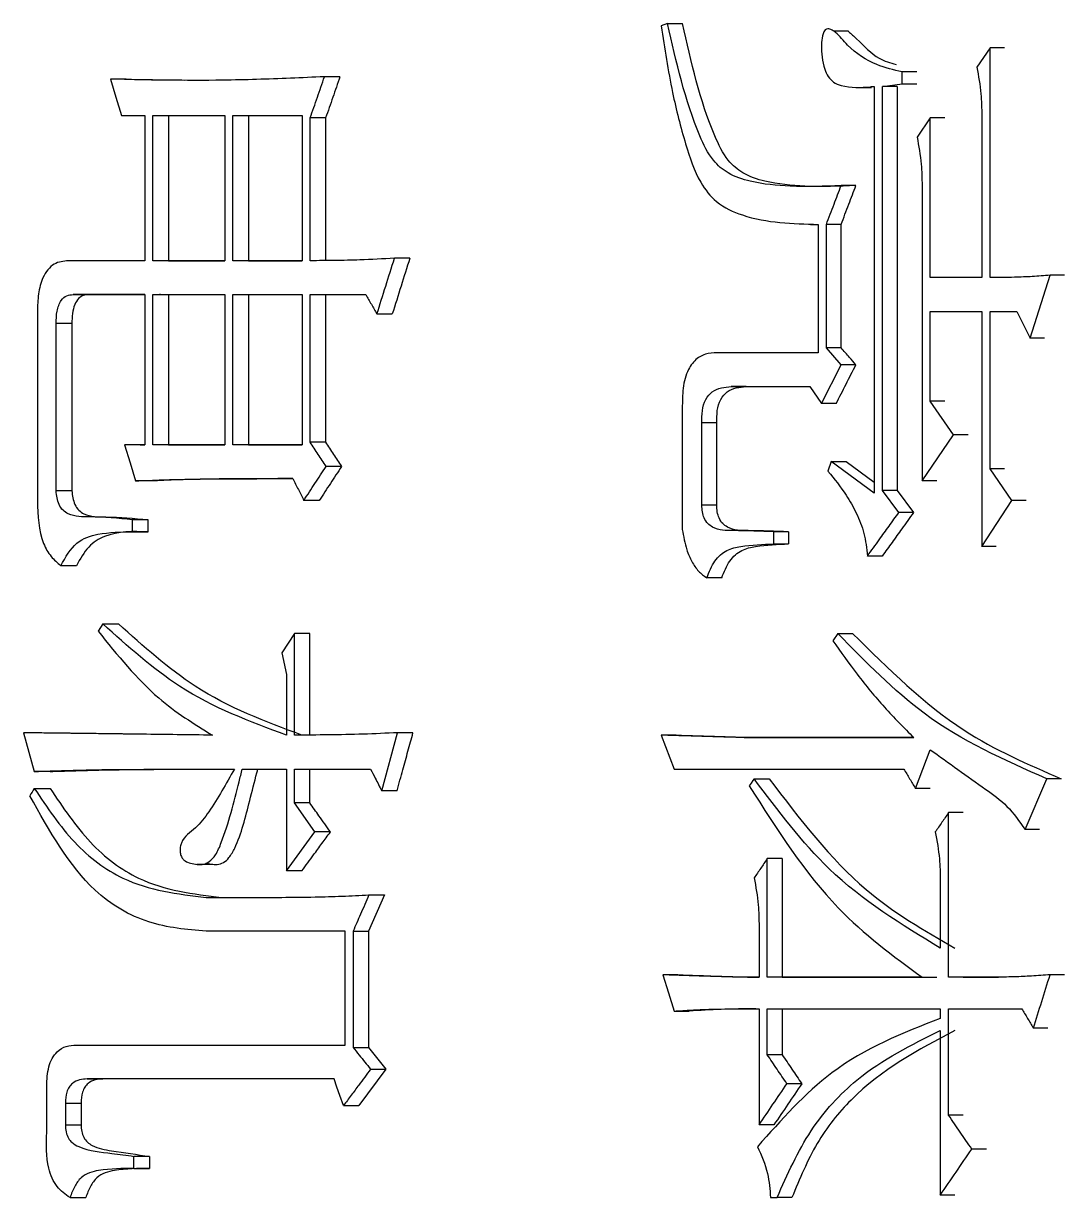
# Model space of a CAD drawing. Header units: millimetres. Extents: x 2063 to 4500, y 825 to 2548.
# Drawn here: x 3160.39 to 3165.04, y 1521.49 to 1526.73 of the extents above; entities that cross this region are included whole.
import ezdxf

# ---------------------------------------------------------------- set-up
doc = ezdxf.new("R2010")
doc.units = ezdxf.units.MM

msp = doc.modelspace()

# ---------------------------------------------------------------- linework, layer by layer
at = {"color": 7, "linetype": 'Continuous', "lineweight": 25}
for p, q in [((3163.2709, 1526.7345), (3163.2419, 1526.7237)), ((3164.0796, 1526.7), (3164.0132, 1526.7)), ((3164.7121, 1526.6263), (3164.6527, 1526.5398)), ((3164.7121, 1525.5987), (3164.7121, 1526.6263)), ((3164.3849, 1526.5182), (3164.3193, 1526.5182)), ((3164.3193, 1526.4641), (3164.3193, 1526.5182)), ((3160.8507, 1526.4857), (3160.7805, 1526.4857)), ((3161.8058, 1526.4965), (3161.7369, 1526.4965)), ((3164.1158, 1526.4487), (3164.1821, 1526.4487)), ((3164.1938, 1526.4533), (3164.1938, 1524.636)), ((3164.2307, 1526.4533), (3164.3193, 1526.4641)), ((3164.2307, 1524.6468), (3164.2307, 1526.4533)), ((3164.2964, 1526.4533), (3164.2307, 1526.4533)), ((3164.2964, 1526.4533), (3164.2964, 1524.6468)), ((3164.3193, 1526.4641), (3164.3849, 1526.4641)), ((3160.8293, 1526.3234), (3160.9341, 1526.3234)), ((3160.9341, 1526.3234), (3160.9341, 1525.6744)), ((3160.9691, 1526.3234), (3161.2919, 1526.3234)), ((3160.9691, 1525.6744), (3160.9691, 1526.3234)), ((3161.039, 1526.3234), (3161.039, 1525.6744)), ((3161.2919, 1526.3234), (3161.2919, 1525.6744)), ((3161.327, 1526.3234), (3161.6377, 1526.3234)), ((3161.327, 1525.6744), (3161.327, 1526.3234)), ((3161.3965, 1526.3234), (3161.3965, 1525.6744)), ((3161.6377, 1526.3234), (3161.6377, 1525.6744)), ((3161.6731, 1525.6744), (3161.6731, 1526.3126)), ((3161.7421, 1526.3126), (3161.6731, 1526.3126)), ((3161.7421, 1526.3126), (3161.7421, 1525.6744)), ((3164.445, 1526.3126), (3164.3858, 1526.2261)), ((3164.445, 1525.5987), (3164.445, 1526.3126)), ((3164.675, 1526.3235), (3164.675, 1525.5987)), ((3164.1124, 1526.0098), (3164.0464, 1526.0098)), ((3164.408, 1526.0098), (3164.408, 1524.69)), ((3163.9092, 1525.8361), (3163.9435, 1525.8361)), ((3163.9435, 1525.8367), (3163.9435, 1525.2634)), ((3163.9802, 1525.285), (3163.9802, 1525.8367)), ((3164.0463, 1525.8367), (3163.9802, 1525.8367)), ((3164.0463, 1525.285), (3164.0463, 1525.8367)), ((3160.9341, 1525.6744), (3160.5925, 1525.6744)), ((3161.2919, 1525.6744), (3160.9691, 1525.6744)), ((3161.039, 1525.6744), (3160.9691, 1525.6744)), ((3161.039, 1525.6744), (3161.2919, 1525.6744)), ((3161.6377, 1525.6744), (3161.327, 1525.6744)), ((3161.3965, 1525.6744), (3161.327, 1525.6744)), ((3161.3965, 1525.6744), (3161.6377, 1525.6744)), ((3162.1183, 1525.6852), (3162.0497, 1525.6852)), ((3164.8908, 1525.3283), (3164.9802, 1525.6095)), ((3165.0449, 1525.6095), (3164.9802, 1525.6095)), ((3164.675, 1525.5987), (3164.445, 1525.5987)), ((3164.5104, 1525.5987), (3164.445, 1525.5987)), ((3160.6134, 1525.5229), (3160.9341, 1525.5229)), ((3160.6838, 1525.5229), (3160.6134, 1525.5229)), ((3160.9341, 1525.5229), (3160.6838, 1525.5229)), ((3160.9341, 1525.5229), (3160.9341, 1524.8523)), ((3160.9691, 1525.5229), (3161.2919, 1525.5229)), ((3160.9691, 1524.8523), (3160.9691, 1525.5229)), ((3161.0041, 1525.5229), (3160.9989, 1525.5229)), ((3161.039, 1525.5229), (3161.039, 1524.8523)), ((3161.2919, 1525.5229), (3161.2919, 1524.8523)), ((3161.327, 1525.5229), (3161.6377, 1525.523)), ((3161.327, 1524.8523), (3161.327, 1525.5229)), ((3161.3965, 1525.5229), (3161.3965, 1524.8523)), ((3161.6377, 1525.523), (3161.6377, 1524.8523)), ((3161.6731, 1524.8631), (3161.6731, 1525.523)), ((3161.6731, 1525.523), (3161.9215, 1525.523)), ((3161.7421, 1525.523), (3161.7421, 1524.8631)), ((3160.4537, 1525.4472), (3160.4537, 1524.6035)), ((3161.9714, 1525.4364), (3162.04, 1525.4364)), ((3164.445, 1525.4473), (3164.675, 1525.4473)), ((3164.445, 1525.047), (3164.445, 1525.4473)), ((3164.675, 1525.4473), (3164.675, 1524.398)), ((3164.7121, 1525.4473), (3164.8312, 1525.4473)), ((3164.7121, 1524.7441), (3164.7121, 1525.4473)), ((3164.8312, 1525.4473), (3164.8908, 1525.3283)), ((3160.537, 1524.6465), (3160.537, 1525.3931)), ((3160.6075, 1525.3931), (3160.537, 1525.3931)), ((3160.6075, 1525.3931), (3160.6075, 1524.6465)), ((3164.9555, 1525.3283), (3164.8908, 1525.3283)), ((3163.9435, 1525.2634), (3163.5041, 1525.2634)), ((3163.5707, 1525.2634), (3163.5041, 1525.2634)), ((3163.9435, 1525.2634), (3163.5707, 1525.2634)), ((3164.0464, 1525.2093), (3163.9802, 1525.285)), ((3164.0463, 1525.285), (3163.9802, 1525.285)), ((3163.9582, 1525.0362), (3164.0464, 1525.2093)), ((3164.1124, 1525.2093), (3164.0464, 1525.2093)), ((3163.5552, 1525.1119), (3163.9067, 1525.1119)), ((3163.6218, 1525.1119), (3163.5552, 1525.1119)), ((3163.9067, 1525.1119), (3163.9582, 1525.0362)), ((3164.0242, 1525.0362), (3163.9582, 1525.0362)), ((3164.5488, 1524.8956), (3164.445, 1525.047)), ((3164.5104, 1525.047), (3164.445, 1525.047)), ((3163.3364, 1525.0146), (3163.3364, 1524.4737)), ((3163.4238, 1524.5819), (3163.4238, 1524.9496)), ((3163.4906, 1524.9496), (3163.4238, 1524.9496)), ((3163.4906, 1524.5819), (3163.4906, 1524.9496)), ((3164.408, 1524.69), (3164.5488, 1524.8956)), ((3164.614, 1524.8956), (3164.5488, 1524.8956)), ((3160.9341, 1524.8523), (3160.8433, 1524.8523)), ((3160.9134, 1524.8523), (3160.8433, 1524.8523)), ((3160.9134, 1524.8523), (3160.9341, 1524.8523)), ((3161.2919, 1524.8523), (3160.9691, 1524.8523)), ((3161.039, 1524.8523), (3160.9691, 1524.8523)), ((3161.039, 1524.8523), (3161.2919, 1524.8523)), ((3161.6377, 1524.8523), (3161.327, 1524.8523)), ((3161.3965, 1524.8523), (3161.327, 1524.8523)), ((3161.3965, 1524.8523), (3161.6377, 1524.8523)), ((3161.7421, 1524.8631), (3161.6731, 1524.8631)), ((3164.0023, 1524.7766), (3163.9876, 1524.7333)), ((3164.1938, 1524.636), (3164.0023, 1524.7766)), ((3164.0023, 1524.7766), (3164.0683, 1524.7766)), ((3164.0683, 1524.7766), (3164.1938, 1524.6843)), ((3161.8129, 1524.7549), (3161.744, 1524.7549)), ((3164.8088, 1524.6035), (3164.7121, 1524.7441)), ((3164.7771, 1524.7441), (3164.7121, 1524.7441)), ((3160.9622, 1524.69), (3160.8922, 1524.69)), ((3164.4735, 1524.69), (3164.408, 1524.69)), ((3160.6075, 1524.6465), (3160.537, 1524.6465)), ((3164.3045, 1524.5494), (3164.2307, 1524.6468)), ((3164.2964, 1524.6468), (3164.2307, 1524.6468)), ((3164.2964, 1524.6468), (3164.3701, 1524.5494)), ((3161.7138, 1524.6035), (3161.6448, 1524.6035)), ((3163.4906, 1524.5819), (3163.4238, 1524.5819)), ((3164.675, 1524.398), (3164.8088, 1524.6035)), ((3164.8737, 1524.6035), (3164.8088, 1524.6035)), ((3160.8782, 1524.4628), (3160.8782, 1524.5169)), ((3160.9483, 1524.5169), (3160.8782, 1524.5169)), ((3160.9483, 1524.4628), (3160.9483, 1524.5169)), ((3164.3701, 1524.5494), (3164.3045, 1524.5494)), ((3160.8782, 1524.4628), (3160.9483, 1524.4628)), ((3163.7454, 1524.4088), (3163.7454, 1524.4629)), ((3163.8117, 1524.4629), (3163.7454, 1524.4629)), ((3163.8117, 1524.4629), (3163.8117, 1524.4088)), ((3163.7454, 1524.4088), (3163.8117, 1524.4088)), ((3164.2301, 1524.3547), (3164.1643, 1524.3547)), ((3164.74, 1524.398), (3164.675, 1524.398)), ((3160.6283, 1524.3114), (3160.5578, 1524.3114)), ((3163.5124, 1524.2573), (3163.4457, 1524.2573)), ((3160.7456, 1524.0518), (3160.7247, 1524.0194)), ((3160.7456, 1524.0518), (3160.8159, 1524.0518)), ((3161.6023, 1524.0085), (3161.5457, 1523.922)), ((3161.6023, 1523.5542), (3161.6023, 1524.0085)), ((3161.6714, 1524.0085), (3161.6023, 1524.0085)), ((3161.6714, 1523.5542), (3161.6714, 1524.0085)), ((3164.0317, 1524.0086), (3164.0096, 1523.9761)), ((3164.0317, 1524.0086), (3164.0977, 1524.0086)), ((3161.5457, 1523.922), (3161.5669, 1523.8246)), ((3161.5669, 1523.8246), (3161.5669, 1523.5542)), ((3160.3914, 1523.565), (3160.4398, 1523.3919)), ((3160.4621, 1523.565), (3160.3914, 1523.565)), ((3161.9927, 1523.3054), (3162.064, 1523.565)), ((3162.1325, 1523.565), (3162.064, 1523.565)), ((3163.2418, 1523.5542), (3163.3, 1523.4028)), ((3163.3088, 1523.5542), (3163.2418, 1523.5542)), ((3164.371, 1523.5434), (3163.6136, 1523.5434)), ((3163.6136, 1523.5434), (3163.6801, 1523.5434)), ((3163.6801, 1523.5434), (3164.371, 1523.5434)), ((3164.3784, 1523.3162), (3164.445, 1523.4893)), ((3160.5105, 1523.3919), (3160.4398, 1523.3919)), ((3161.3693, 1523.4028), (3161.5669, 1523.4028)), ((3161.5669, 1523.4028), (3161.5669, 1522.9484)), ((3161.6023, 1523.4028), (3161.9429, 1523.4028)), ((3161.6023, 1523.2513), (3161.6023, 1523.4028)), ((3161.6714, 1523.2513), (3161.6714, 1523.4028)), ((3163.3, 1523.4028), (3164.3267, 1523.4028)), ((3163.6576, 1523.3596), (3163.724, 1523.3596)), ((3164.8684, 1523.1324), (3164.9653, 1523.3595)), ((3165.03, 1523.3595), (3164.9653, 1523.3595)), ((3162.0613, 1523.3054), (3161.9927, 1523.3054)), ((3164.4439, 1523.3162), (3164.3784, 1523.3162)), ((3161.6944, 1523.1215), (3161.6023, 1523.2513)), ((3161.6714, 1523.2513), (3161.6023, 1523.2513)), ((3164.5265, 1522.4725), (3164.5265, 1523.2081)), ((3161.5669, 1522.9484), (3161.6944, 1523.1215)), ((3161.7634, 1523.1215), (3161.6944, 1523.1215)), ((3164.9332, 1523.1324), (3164.8684, 1523.1324)), ((3163.7161, 1522.4725), (3163.7161, 1523.0025)), ((3163.7824, 1523.0025), (3163.7161, 1523.0025)), ((3163.7824, 1523.0025), (3163.7824, 1522.4725)), ((3161.1668, 1522.9777), (3161.2373, 1522.9777)), ((3161.6361, 1522.9484), (3161.5669, 1522.9484)), ((3164.4895, 1522.9052), (3164.4895, 1522.6024)), ((3161.2075, 1522.8294), (3161.5457, 1522.8294)), ((3161.2075, 1522.8294), (3161.2771, 1522.8294)), ((3161.2771, 1522.8294), (3161.5457, 1522.8294)), ((3162.0045, 1522.8403), (3161.9335, 1522.678)), ((3161.9358, 1522.8403), (3162.0045, 1522.8403)), ((3161.8291, 1522.678), (3161.2075, 1522.678)), ((3161.8291, 1522.1696), (3161.8291, 1522.678)), ((3161.8647, 1522.678), (3161.8647, 1522.1588)), ((3161.8647, 1522.678), (3161.9335, 1522.678)), ((3161.9335, 1522.678), (3161.9335, 1522.1588)), ((3163.6795, 1522.6997), (3163.6795, 1522.4725)), ((3163.3161, 1522.4833), (3163.2491, 1522.4833)), ((3163.6795, 1522.4725), (3163.5771, 1522.4725)), ((3163.6436, 1522.4725), (3163.5771, 1522.4725)), ((3163.6436, 1522.4725), (3163.6795, 1522.4725)), ((3164.408, 1522.4725), (3163.7161, 1522.4725)), ((3163.7824, 1522.4725), (3163.7161, 1522.4725)), ((3163.7824, 1522.4725), (3164.4735, 1522.4725)), ((3164.7493, 1522.4725), (3164.5265, 1522.4725)), ((3164.5918, 1522.4725), (3164.5265, 1522.4725)), ((3164.5919, 1522.4725), (3164.7493, 1522.4725)), ((3165.0449, 1522.4833), (3164.9802, 1522.4833)), ((3163.3, 1522.321), (3163.3669, 1522.321)), ((3163.599, 1522.3319), (3163.6795, 1522.3319)), ((3163.6655, 1522.3319), (3163.599, 1522.3319)), ((3163.6795, 1522.3319), (3163.6795, 1521.8126)), ((3163.7161, 1522.3319), (3164.4895, 1522.3319)), ((3163.7161, 1522.1263), (3163.7161, 1522.3319)), ((3163.7824, 1522.3319), (3163.7824, 1522.1263)), ((3164.4895, 1522.3319), (3164.4895, 1522.2886)), ((3164.5265, 1522.3319), (3164.8535, 1522.3319)), ((3164.5265, 1521.8559), (3164.5265, 1522.3319)), ((3164.4895, 1522.2345), (3164.4895, 1521.4989)), ((3164.9704, 1522.2453), (3164.9057, 1522.2453)), ((3160.6273, 1522.1696), (3161.8291, 1522.1696)), ((3161.8647, 1522.1588), (3161.9335, 1522.1588)), ((3161.9335, 1522.1588), (3162.0116, 1522.0614)), ((3163.7824, 1522.1263), (3163.7161, 1522.1263)), ((3162.0116, 1522.0614), (3161.8909, 1521.8992)), ((3161.9429, 1522.0614), (3162.0116, 1522.0614)), ((3161.7795, 1522.0181), (3160.676, 1522.0181)), ((3160.676, 1522.0181), (3160.7463, 1522.0181)), ((3161.7795, 1522.0181), (3160.7463, 1522.0181)), ((3163.8703, 1521.9965), (3163.804, 1521.9965)), ((3160.4953, 1521.7802), (3160.4953, 1521.9857)), ((3160.5786, 1521.91), (3160.5786, 1521.8126)), ((3160.5786, 1521.91), (3160.6491, 1521.91)), ((3160.6491, 1521.91), (3160.6491, 1521.8126)), ((3161.822, 1521.8992), (3161.8909, 1521.8992)), ((3164.5918, 1521.8559), (3164.5265, 1521.8559)), ((3160.5786, 1521.8126), (3160.6491, 1521.8126)), ((3163.7459, 1521.8126), (3163.6795, 1521.8126)), ((3164.6955, 1521.7045), (3164.6304, 1521.7045)), ((3160.8852, 1521.6179), (3160.8852, 1521.672)), ((3160.9552, 1521.672), (3160.8852, 1521.672)), ((3160.9552, 1521.672), (3160.9552, 1521.6179)), ((3160.8852, 1521.6179), (3160.9552, 1521.6179)), ((3160.5995, 1521.4881), (3160.6699, 1521.4881)), ((3163.7307, 1521.4881), (3163.76, 1521.4881)), ((3163.8263, 1521.4881), (3163.76, 1521.4881)), ((3164.5548, 1521.4989), (3164.4895, 1521.4989))]:
    msp.add_line(p, q, dxfattribs=at)
at = {"color": 7, "linetype": 'Continuous', "lineweight": 25, "flags": 128}
for points in [[(3163.2709, 1526.7345), (3163.2985, 1526.7345), (3163.3182, 1526.7345), (3163.3379, 1526.7345)], [(3164.7771, 1526.6263), (3164.7609, 1526.6263), (3164.7447, 1526.6263), (3164.7121, 1526.6263)], [(3160.7805, 1526.4857), (3160.8049, 1526.4046), (3160.8293, 1526.3234)], [(3164.5104, 1526.3126), (3164.4941, 1526.3126), (3164.4778, 1526.3126), (3164.445, 1526.3126)], [(3160.8433, 1524.8523), (3160.8677, 1524.7711), (3160.8922, 1524.69)], [(3163.6576, 1523.3596), (3163.652, 1523.3514), (3163.6438, 1523.3392), (3163.6356, 1523.3271)], [(3160.4398, 1523.3162), (3160.4346, 1523.3081), (3160.4295, 1523.3), (3160.4243, 1523.2919), (3160.4191, 1523.2838)], [(3160.4398, 1523.3162), (3160.4708, 1523.3162), (3160.4906, 1523.3162), (3160.5105, 1523.3162)], [(3164.5918, 1523.2081), (3164.5755, 1523.2081), (3164.5592, 1523.2081), (3164.5265, 1523.2081)], [(3163.2491, 1522.4833), (3163.2746, 1522.4022), (3163.3, 1522.321)], [(3161.822, 1521.8992), (3161.806, 1521.944), (3161.7927, 1521.9811), (3161.7795, 1522.0181)]]:
    msp.add_lwpolyline(points, dxfattribs=at)
at = {"color": 7, "linetype": 'Continuous', "lineweight": 25}
for points, knots in [([(3163.2419, 1526.7237), (3163.2571, 1526.6237), (3163.2846, 1526.4444), (3163.3444, 1526.211), (3163.4017, 1526.0362), (3163.4934, 1525.9234), (3163.6736, 1525.8434), (3163.8294, 1525.8395), (3163.9435, 1525.8367)], [0, 0, 0, 0, 0.205, 0.367779, 0.497733, 0.583522, 0.695132, 1, 1, 1, 1]), ([(3164.0464, 1526.0098), (3163.9703, 1526.0071), (3163.8344, 1526.0024), (3163.6646, 1526.0192), (3163.5468, 1526.0561), (3163.4648, 1526.1244), (3163.3575, 1526.3461), (3163.3094, 1526.5621), (3163.2709, 1526.7345)], [0, 0, 0, 0, 0.208188, 0.372019, 0.466812, 0.538301, 0.631663, 1, 1, 1, 1]), ([(3164.1124, 1526.0098), (3164.0363, 1526.0071), (3163.9, 1526.0025), (3163.7303, 1526.0192), (3163.6128, 1526.0565), (3163.5313, 1526.1247), (3163.4244, 1526.3464), (3163.3763, 1526.5623), (3163.3379, 1526.7345)], [0, 0, 0, 0, 0.208347, 0.373093, 0.466942, 0.53827, 0.631812, 1, 1, 1, 1]), ([(3164.3193, 1526.5182), (3164.2811, 1526.5272), (3164.1948, 1526.5476), (3164.0922, 1526.6117), (3164.035, 1526.6856), (3164.0047, 1526.7065), (3163.9911, 1526.711), (3163.9822, 1526.7107), (3163.9746, 1526.7057), (3163.9678, 1526.6955), (3163.9602, 1526.673), (3163.9551, 1526.6159), (3163.9635, 1526.551), (3163.9873, 1526.4958), (3164.0132, 1526.4689), (3164.0775, 1526.4454), (3164.1396, 1526.448), (3164.1886, 1526.4528), (3164.1938, 1526.4533)], [0, 0, 0, 0, 0.15285, 0.344769, 0.435474, 0.46535, 0.478091, 0.490977, 0.499588, 0.510792, 0.530819, 0.571645, 0.680117, 0.719203, 0.758288, 0.806192, 0.979592, 1, 1, 1, 1]), ([(3164.0791, 1526.6989), (3164.0913, 1526.6882), (3164.1369, 1526.6484), (3164.2002, 1526.5766), (3164.2659, 1526.5588), (3164.2919, 1526.5518)], [0, 0, 0, 0, 0.182681, 0.676347, 1, 1, 1, 1]), ([(3164.6527, 1526.5398), (3164.6601, 1526.5), (3164.6733, 1526.4289), (3164.6744, 1526.3557), (3164.675, 1526.3235)], [0, 0, 0, 0, 0.558835, 1, 1, 1, 1]), ([(3161.7369, 1526.4965), (3161.6862, 1526.4943), (3161.5343, 1526.4875), (3161.2989, 1526.4795), (3161.0307, 1526.4804), (3160.8639, 1526.4839), (3160.7805, 1526.4857)], [0, 0, 0, 0, 0.157705, 0.473128, 0.736533, 1, 1, 1, 1]), ([(3160.8507, 1526.4857), (3160.9005, 1526.4845), (3160.9876, 1526.4825), (3161.0752, 1526.4821), (3161.1127, 1526.4819)], [0, 0, 0, 0, 0.57267, 1, 1, 1, 1]), ([(3161.6731, 1526.3126), (3161.6837, 1526.3433), (3161.705, 1526.4046), (3161.7263, 1526.4659), (3161.7369, 1526.4965)], [0, 0, 0, 0, 0.5, 1, 1, 1, 1]), ([(3161.8058, 1526.4965), (3161.7952, 1526.4659), (3161.774, 1526.4046), (3161.7528, 1526.3433), (3161.7421, 1526.3126)], [0, 0, 0, 0, 0.5, 1, 1, 1, 1]), ([(3164.3858, 1526.2261), (3164.3932, 1526.1863), (3164.4064, 1526.1152), (3164.4075, 1526.042), (3164.408, 1526.0098)], [0, 0, 0, 0, 0.558835, 1, 1, 1, 1]), ([(3163.9802, 1525.8367), (3163.986, 1525.8517), (3163.9974, 1525.8817), (3164.0195, 1525.9394), (3164.0358, 1525.9821), (3164.0464, 1526.0098)], [0, 0, 0, 0, 0.2600044, 0.5200088, 1, 1, 1, 1]), ([(3164.0463, 1525.8367), (3164.052, 1525.8517), (3164.0634, 1525.8817), (3164.0855, 1525.9394), (3164.1018, 1525.9821), (3164.1124, 1526.0098)], [0, 0, 0, 0, 0.260074, 0.520148, 1, 1, 1, 1]), ([(3160.5925, 1525.6744), (3160.5706, 1525.6723), (3160.5262, 1525.6682), (3160.4755, 1525.6066), (3160.456, 1525.5258), (3160.4545, 1525.4735), (3160.4537, 1525.4472)], [0, 0, 0, 0, 0.266734, 0.54095, 0.768753, 1, 1, 1, 1]), ([(3162.0497, 1525.6852), (3161.9981, 1525.6824), (3161.9094, 1525.6777), (3161.7839, 1525.6751), (3161.71, 1525.6746), (3161.6731, 1525.6744)], [0, 0, 0, 0, 0.41049, 0.705225, 1, 1, 1, 1]), ([(3161.9714, 1525.4364), (3161.9844, 1525.4779), (3162.0105, 1525.5608), (3162.0367, 1525.6437), (3162.0497, 1525.6852)], [0, 0, 0, 0, 0.499999, 1, 1, 1, 1]), ([(3162.1183, 1525.6852), (3162.1052, 1525.6437), (3162.0791, 1525.5608), (3162.0531, 1525.4779), (3162.04, 1525.4364)], [0, 0, 0, 0, 0.5, 1, 1, 1, 1]), ([(3164.9802, 1525.6095), (3164.9538, 1525.6074), (3164.9008, 1525.6031), (3164.8114, 1525.5996), (3164.7485, 1525.599), (3164.7121, 1525.5987)], [0, 0, 0, 0, 0.296184, 0.592391, 1, 1, 1, 1]), ([(3160.537, 1525.3931), (3160.5376, 1525.4119), (3160.5388, 1525.4489), (3160.5554, 1525.4969), (3160.5845, 1525.5207), (3160.6038, 1525.5222), (3160.6134, 1525.5229)], [0, 0, 0, 0, 0.293264, 0.577264, 0.790624, 1, 1, 1, 1]), ([(3160.6838, 1525.5229), (3160.6757, 1525.5224), (3160.6594, 1525.5214), (3160.6363, 1525.5066), (3160.6107, 1525.466), (3160.6088, 1525.4234), (3160.6075, 1525.3931)], [0, 0, 0, 0, 0.177833, 0.357864, 0.544114, 1, 1, 1, 1]), ([(3161.9215, 1525.523), (3161.9298, 1525.5085), (3161.9464, 1525.4797), (3161.9631, 1525.4508), (3161.9714, 1525.4364)], [0, 0, 0, 0, 0.500001, 1, 1, 1, 1]), ([(3163.5041, 1525.2634), (3163.4867, 1525.2634), (3163.452, 1525.2634), (3163.4006, 1525.2414), (3163.3573, 1525.1867), (3163.3367, 1525.1045), (3163.3365, 1525.0447), (3163.3364, 1525.0146)], [0, 0, 0, 0, 0.177785, 0.356958, 0.541697, 0.768829, 1, 1, 1, 1]), ([(3164.1124, 1525.2093), (3164.1028, 1525.2202), (3164.087, 1525.2384), (3164.0649, 1525.2636), (3164.0525, 1525.2779), (3164.0463, 1525.285)], [0, 0, 0, 0, 0.434981, 0.71749, 1, 1, 1, 1]), ([(3164.0242, 1525.0362), (3164.0389, 1525.065), (3164.0683, 1525.1227), (3164.0977, 1525.1804), (3164.1124, 1525.2093)], [0, 0, 0, 0, 0.5, 1, 1, 1, 1]), ([(3163.4238, 1524.9496), (3163.4237, 1524.968), (3163.4234, 1525.0043), (3163.4385, 1525.0557), (3163.4819, 1525.106), (3163.5252, 1525.1095), (3163.5552, 1525.1119)], [0, 0, 0, 0, 0.19814, 0.3923, 0.578456, 1, 1, 1, 1]), ([(3163.4906, 1524.9496), (3163.4905, 1524.968), (3163.4902, 1525.0043), (3163.5053, 1525.0557), (3163.5486, 1525.106), (3163.5918, 1525.1095), (3163.6218, 1525.1119)], [0, 0, 0, 0, 0.198278, 0.392536, 0.578687, 1, 1, 1, 1]), ([(3161.744, 1524.7549), (3161.7322, 1524.773), (3161.7085, 1524.809), (3161.6849, 1524.8451), (3161.6731, 1524.8631)], [0, 0, 0, 0, 0.499999, 1, 1, 1, 1]), ([(3161.7421, 1524.8631), (3161.7539, 1524.8451), (3161.7775, 1524.809), (3161.8011, 1524.773), (3161.8129, 1524.7549)], [0, 0, 0, 0, 0.5, 1, 1, 1, 1]), ([(3161.6448, 1524.6035), (3161.6613, 1524.6287), (3161.6943, 1524.6792), (3161.7274, 1524.7297), (3161.744, 1524.7549)], [0, 0, 0, 0, 0.499999, 1, 1, 1, 1]), ([(3161.8129, 1524.7549), (3161.7964, 1524.7297), (3161.7634, 1524.6792), (3161.7304, 1524.6287), (3161.7138, 1524.6035)], [0, 0, 0, 0, 0.499999, 1, 1, 1, 1]), ([(3163.9876, 1524.7333), (3164.0157, 1524.6988), (3164.0622, 1524.6417), (3164.116, 1524.5476), (3164.1525, 1524.4567), (3164.1603, 1524.3889), (3164.1643, 1524.3547)], [0, 0, 0, 0, 0.3332308, 0.5520954, 0.7744581, 1, 1, 1, 1]), ([(3160.8922, 1524.69), (3160.9327, 1524.692), (3160.9783, 1524.6942), (3161.0443, 1524.6962), (3161.1104, 1524.6975), (3161.1919, 1524.6991), (3161.2735, 1524.6995), (3161.3245, 1524.6999), (3161.3603, 1524.7001), (3161.3807, 1524.7002), (3161.3935, 1524.7003), (3161.4037, 1524.7003), (3161.414, 1524.7004), (3161.4242, 1524.7004), (3161.437, 1524.7004), (3161.4472, 1524.7005), (3161.46, 1524.7005), (3161.4703, 1524.7006), (3161.4831, 1524.7006), (3161.4933, 1524.7006), (3161.5036, 1524.7006), (3161.5138, 1524.7007), (3161.5241, 1524.7007), (3161.5369, 1524.7007), (3161.5458, 1524.7007), (3161.5548, 1524.7008), (3161.5599, 1524.7008), (3161.5664, 1524.7008), (3161.5715, 1524.7008), (3161.5766, 1524.7008), (3161.5816, 1524.7008), (3161.5878, 1524.7008), (3161.5928, 1524.7008), (3161.5952, 1524.7008)], [0, 0, 0, 0, 0.174064, 0.195822, 0.282854, 0.456917, 0.543949, 0.63098, 0.674496, 0.696254, 0.718011, 0.72889, 0.739769, 0.761527, 0.772406, 0.794164, 0.805043, 0.826801, 0.83768, 0.859437, 0.870316, 0.881195, 0.902953, 0.913832, 0.93559, 0.941029, 0.951908, 0.957348, 0.968227, 0.973666, 0.979105, 0.989553, 1, 1, 1, 1]), ([(3161.5953, 1524.7006), (3161.5364, 1524.7005), (3161.4364, 1524.7003), (3161.3165, 1524.6994), (3161.2452, 1524.6988), (3161.2095, 1524.6981), (3161.1841, 1524.6976), (3161.1281, 1524.6965), (3161.0524, 1524.6945), (3160.987, 1524.6913), (3160.9622, 1524.69)], [0, 0, 0, 0, 0.277882, 0.471087, 0.56769, 0.615991, 0.640142, 0.688443, 0.881653, 1, 1, 1, 1]), ([(3161.5952, 1524.7008), (3161.6035, 1524.6846), (3161.62, 1524.6522), (3161.6365, 1524.6197), (3161.6448, 1524.6035)], [0, 0, 0, 0, 0.5, 1, 1, 1, 1]), ([(3160.8782, 1524.5169), (3160.8154, 1524.5228), (3160.72, 1524.5318), (3160.6133, 1524.5288), (3160.5674, 1524.5574), (3160.5441, 1524.5909), (3160.5398, 1524.6248), (3160.537, 1524.6465)], [0, 0, 0, 0, 0.493108, 0.749094, 0.814101, 0.880835, 1, 1, 1, 1]), ([(3160.6075, 1524.6465), (3160.6103, 1524.6248), (3160.6146, 1524.591), (3160.6379, 1524.5574), (3160.6838, 1524.5288), (3160.7903, 1524.5318), (3160.8856, 1524.5228), (3160.9483, 1524.5169)], [0, 0, 0, 0, 0.119281, 0.186046, 0.251055, 0.506993, 1, 1, 1, 1]), ([(3160.4537, 1524.6035), (3160.4561, 1524.5354), (3160.4593, 1524.4412), (3160.5132, 1524.3502), (3160.543, 1524.3242), (3160.5578, 1524.3114)], [0, 0, 0, 0, 0.5701603, 0.7877126, 1, 1, 1, 1]), ([(3163.7454, 1524.4629), (3163.6855, 1524.4651), (3163.5945, 1524.4685), (3163.4919, 1524.4686), (3163.4492, 1524.4985), (3163.4331, 1524.5226), (3163.425, 1524.5521), (3163.4242, 1524.5719), (3163.4238, 1524.5819)], [0, 0, 0, 0, 0.492006, 0.747357, 0.812482, 0.879737, 0.939347, 1, 1, 1, 1]), ([(3163.8117, 1524.4629), (3163.7519, 1524.4651), (3163.6611, 1524.4685), (3163.5586, 1524.4686), (3163.5159, 1524.4985), (3163.4999, 1524.5226), (3163.4917, 1524.5521), (3163.491, 1524.5719), (3163.4906, 1524.5819)], [0, 0, 0, 0, 0.491899, 0.747199, 0.81233, 0.879619, 0.939283, 1, 1, 1, 1]), ([(3164.1643, 1524.3547), (3164.1818, 1524.379), (3164.2139, 1524.4237), (3164.2607, 1524.4886), (3164.2899, 1524.5291), (3164.3045, 1524.5494)], [0, 0, 0, 0, 0.375031, 0.687515, 1, 1, 1, 1]), ([(3164.3701, 1524.5494), (3164.3526, 1524.5251), (3164.3205, 1524.4804), (3164.2738, 1524.4155), (3164.2446, 1524.375), (3164.2301, 1524.3547)], [0, 0, 0, 0, 0.375264, 0.687632, 1, 1, 1, 1]), ([(3160.5578, 1524.3114), (3160.5798, 1524.3495), (3160.6231, 1524.4244), (3160.7435, 1524.4614), (3160.8271, 1524.4623), (3160.8782, 1524.4628)], [0, 0, 0, 0, 0.287877, 0.565058, 1, 1, 1, 1]), ([(3160.9483, 1524.4628), (3160.8822, 1524.465), (3160.79, 1524.468), (3160.6777, 1524.4013), (3160.645, 1524.3417), (3160.6283, 1524.3114)], [0, 0, 0, 0, 0.552607, 0.772172, 1, 1, 1, 1]), ([(3163.3364, 1524.4737), (3163.3418, 1524.4427), (3163.3506, 1524.3919), (3163.3773, 1524.3294), (3163.4074, 1524.2851), (3163.433, 1524.2665), (3163.4457, 1524.2573)], [0, 0, 0, 0, 0.349141, 0.571236, 0.788179, 1, 1, 1, 1]), ([(3163.4457, 1524.2573), (3163.4564, 1524.284), (3163.4773, 1524.3362), (3163.5343, 1524.3848), (3163.6255, 1524.4045), (3163.696, 1524.407), (3163.7454, 1524.4088)], [0, 0, 0, 0, 0.1956589, 0.3829548, 0.5671446, 1, 1, 1, 1]), ([(3163.5124, 1524.2573), (3163.5231, 1524.284), (3163.5439, 1524.3362), (3163.601, 1524.3848), (3163.692, 1524.4045), (3163.7624, 1524.407), (3163.8117, 1524.4088)], [0, 0, 0, 0, 0.195785, 0.383105, 0.567257, 1, 1, 1, 1]), ([(3161.5669, 1523.5542), (3161.4035, 1523.6149), (3161.1101, 1523.7239), (3160.8575, 1523.9511), (3160.7456, 1524.0518)], [0, 0, 0, 0, 0.556811, 1, 1, 1, 1]), ([(3161.6361, 1523.5542), (3161.4729, 1523.6149), (3161.1798, 1523.724), (3160.9276, 1523.9511), (3160.8159, 1524.0518)], [0, 0, 0, 0, 0.556762, 1, 1, 1, 1]), ([(3160.7247, 1524.0194), (3160.8115, 1523.912), (3160.9652, 1523.7216), (3161.1535, 1523.605), (3161.2356, 1523.5542)], [0, 0, 0, 0, 0.564151, 1, 1, 1, 1]), ([(3164.9653, 1523.3595), (3164.7765, 1523.443), (3164.4366, 1523.5932), (3164.1563, 1523.8808), (3164.0317, 1524.0086)], [0, 0, 0, 0, 0.555605, 1, 1, 1, 1]), ([(3164.0977, 1524.0086), (3164.258, 1523.8503), (3164.5424, 1523.5696), (3164.8819, 1523.4233), (3165.0301, 1523.3595)], [0, 0, 0, 0, 0.5637353, 1, 1, 1, 1]), ([(3164.0096, 1523.9761), (3164.0453, 1523.9256), (3164.1186, 1523.8219), (3164.2387, 1523.6762), (3164.3268, 1523.5877), (3164.371, 1523.5434)], [0, 0, 0, 0, 0.321149, 0.659611, 1, 1, 1, 1]), ([(3161.2356, 1523.5542), (3161.1308, 1523.5556), (3161.0194, 1523.557), (3160.902, 1523.5586), (3160.8759, 1523.5589), (3160.8498, 1523.5592), (3160.8237, 1523.5596), (3160.7977, 1523.5599), (3160.7717, 1523.5602), (3160.7456, 1523.5606), (3160.7196, 1523.5609), (3160.6936, 1523.5612), (3160.6676, 1523.5615), (3160.6417, 1523.5619), (3160.6157, 1523.5622), (3160.5833, 1523.5626), (3160.5573, 1523.5629), (3160.5314, 1523.5632), (3160.5055, 1523.5636), (3160.4796, 1523.5639), (3160.4537, 1523.5642), (3160.4375, 1523.5644), (3160.4223, 1523.5646), (3160.408, 1523.5648), (3160.3969, 1523.5649), (3160.3914, 1523.565)], [0, 0, 0, 0, 0.37025, 0.393391, 0.416531, 0.462812, 0.485953, 0.509093, 0.555374, 0.578515, 0.601655, 0.647937, 0.671077, 0.694218, 0.740499, 0.763639, 0.80992, 0.833061, 0.856201, 0.902482, 0.925623, 0.948764, 0.960334, 0.980167, 1, 1, 1, 1]), ([(3162.064, 1523.565), (3162.0124, 1523.5627), (3161.9095, 1523.558), (3161.7556, 1523.5551), (3161.6534, 1523.5545), (3161.6023, 1523.5542)], [0, 0, 0, 0, 0.334125, 0.667044, 1, 1, 1, 1]), ([(3162.0613, 1523.3054), (3162.07, 1523.3369), (3162.0862, 1523.3959), (3162.1099, 1523.4825), (3162.125, 1523.5375), (3162.1325, 1523.565)], [0, 0, 0, 0, 0.364068, 0.682034, 1, 1, 1, 1]), ([(3163.6136, 1523.5434), (3163.6116, 1523.5435), (3163.6075, 1523.5436), (3163.6013, 1523.5438), (3163.5951, 1523.5439), (3163.5889, 1523.5441), (3163.5828, 1523.5443), (3163.5766, 1523.5445), (3163.5704, 1523.5447), (3163.5642, 1523.5448), (3163.5581, 1523.545), (3163.5519, 1523.5452), (3163.5457, 1523.5454), (3163.5396, 1523.5456), (3163.5334, 1523.5457), (3163.5272, 1523.5459), (3163.521, 1523.5461), (3163.5149, 1523.5463), (3163.5097, 1523.5464), (3163.5046, 1523.5466), (3163.4995, 1523.5467), (3163.4933, 1523.5469), (3163.4871, 1523.5471), (3163.481, 1523.5473), (3163.4748, 1523.5474), (3163.4686, 1523.5476), (3163.4625, 1523.5478), (3163.4573, 1523.5479), (3163.4522, 1523.5481), (3163.4471, 1523.5482), (3163.4409, 1523.5484), (3163.4348, 1523.5486), (3163.4286, 1523.5488), (3163.4224, 1523.549), (3163.4163, 1523.5491), (3163.4101, 1523.5493), (3163.405, 1523.5495), (3163.3999, 1523.5496), (3163.3947, 1523.5498), (3163.3886, 1523.5499), (3163.3763, 1523.5503), (3163.3332, 1523.5516), (3163.2863, 1523.5529), (3163.2477, 1523.554), (3163.2418, 1523.5542)], [0, 0, 0, 0, 0.016565, 0.03313, 0.049695, 0.066259, 0.082824, 0.099389, 0.115954, 0.132519, 0.149084, 0.165648, 0.182213, 0.198778, 0.215343, 0.231908, 0.248473, 0.265037, 0.281602, 0.289885, 0.306449, 0.323014, 0.339579, 0.356144, 0.372709, 0.389274, 0.405838, 0.422403, 0.430686, 0.447251, 0.463815, 0.48038, 0.496945, 0.51351, 0.530075, 0.54664, 0.563204, 0.571487, 0.588052, 0.604616, 0.621181, 0.687441, 0.952478, 1, 1, 1, 1]), ([(3163.3088, 1523.5542), (3163.3416, 1523.5533), (3163.4071, 1523.5513), (3163.5308, 1523.5477), (3163.6219, 1523.5451), (3163.6801, 1523.5434)], [0, 0, 0, 0, 0.265382, 0.530765, 1, 1, 1, 1]), ([(3164.445, 1523.4893), (3164.5271, 1523.4301), (3164.6416, 1523.3476), (3164.792, 1523.2423), (3164.8428, 1523.1692), (3164.8684, 1523.1324)], [0, 0, 0, 0, 0.5576511, 0.7774769, 1, 1, 1, 1]), ([(3160.4398, 1523.3919), (3160.4484, 1523.3922), (3160.4655, 1523.3927), (3160.4869, 1523.3934), (3160.504, 1523.394), (3160.5168, 1523.3943), (3160.5296, 1523.3947), (3160.5425, 1523.3951), (3160.5553, 1523.3955), (3160.5724, 1523.396), (3160.5939, 1523.3966), (3160.6196, 1523.3973), (3160.6453, 1523.398), (3160.671, 1523.3986), (3160.6968, 1523.3991), (3160.7225, 1523.3997), (3160.7569, 1523.4003), (3160.8515, 1523.4014), (3160.9549, 1523.4017), (3161.0456, 1523.4021), (3161.0715, 1523.4021), (3161.0845, 1523.4022), (3161.1018, 1523.4022), (3161.1191, 1523.4023), (3161.1364, 1523.4023), (3161.1494, 1523.4024), (3161.1624, 1523.4024), (3161.1753, 1523.4024), (3161.1883, 1523.4025), (3161.2013, 1523.4025), (3161.2143, 1523.4025), (3161.2273, 1523.4025), (3161.2382, 1523.4026), (3161.2468, 1523.4026), (3161.2533, 1523.4026), (3161.2598, 1523.4026), (3161.2663, 1523.4026), (3161.2728, 1523.4026), (3161.2794, 1523.4026), (3161.288, 1523.4027), (3161.2967, 1523.4027), (3161.3054, 1523.4027), (3161.3119, 1523.4027), (3161.3184, 1523.4027), (3161.3258, 1523.4027), (3161.331, 1523.4028), (3161.3341, 1523.4028)], [0, 0, 0, 0, 0.028899, 0.057798, 0.072248, 0.086697, 0.101147, 0.115596, 0.130046, 0.144495, 0.173394, 0.202293, 0.231192, 0.260091, 0.28899, 0.317889, 0.346789, 0.404587, 0.63578, 0.693578, 0.708028, 0.722478, 0.736927, 0.765826, 0.780276, 0.794725, 0.809175, 0.823624, 0.838074, 0.852523, 0.866973, 0.881422, 0.895872, 0.903096, 0.910321, 0.917546, 0.924771, 0.931996, 0.93922, 0.946445, 0.960895, 0.968119, 0.975344, 0.982569, 0.989794, 1, 1, 1, 1]), ([(3160.5105, 1523.3919), (3160.5447, 1523.393), (3160.596, 1523.3947), (3160.6816, 1523.3971), (3160.8017, 1523.4002), (3160.9761, 1523.4016), (3161.1524, 1523.4021), (3161.2727, 1523.4025), (3161.3213, 1523.4026), (3161.3341, 1523.4026)], [0, 0, 0, 0, 0.125443, 0.188165, 0.313609, 0.564502, 0.824135, 0.953953, 1, 1, 1, 1]), ([(3161.3341, 1523.4027), (3161.2974, 1523.3371), (3161.2444, 1523.2422), (3161.1634, 1523.1353), (3161.1057, 1523.1011), (3161.0913, 1523.0546), (3161.0907, 1523.0348), (3161.0945, 1523.0158), (3161.1027, 1523.0006), (3161.1172, 1522.9882), (3161.1488, 1522.9786), (3161.1862, 1522.9715), (3161.2253, 1522.9888), (3161.2543, 1523.0213), (3161.3033, 1523.1407), (3161.3375, 1523.2723), (3161.3647, 1523.3838), (3161.3693, 1523.4027)], [0, 0, 0, 0, 0.209542, 0.302718, 0.395823, 0.412031, 0.428214, 0.444989, 0.461063, 0.475111, 0.504204, 0.574217, 0.604801, 0.646447, 0.701904, 0.949434, 1, 1, 1, 1]), ([(3161.2056, 1522.9827), (3161.2228, 1522.979), (3161.2496, 1522.9732), (3161.2862, 1522.9828), (3161.3139, 1523.0085), (3161.3622, 1523.096), (3161.394, 1523.2312), (3161.4257, 1523.3501), (3161.4374, 1523.3973), (3161.4388, 1523.4027)], [0, 0, 0, 0, 0.122922, 0.190849, 0.258594, 0.353349, 0.745947, 0.970578, 1, 1, 1, 1]), ([(3161.9429, 1523.4028), (3161.9499, 1523.3891), (3161.9617, 1523.3661), (3161.9783, 1523.3336), (3161.9879, 1523.3148), (3161.9927, 1523.3054)], [0, 0, 0, 0, 0.419956, 0.709979, 1, 1, 1, 1]), ([(3164.4895, 1522.6024), (3164.3166, 1522.7074), (3164.0048, 1522.8968), (3163.7646, 1523.2169), (3163.6576, 1523.3596)], [0, 0, 0, 0, 0.5542561, 1, 1, 1, 1]), ([(3163.724, 1523.3596), (3163.8614, 1523.1798), (3164.1043, 1522.8616), (3164.4183, 1522.681), (3164.5549, 1522.6024)], [0, 0, 0, 0, 0.565266, 1, 1, 1, 1]), ([(3164.3267, 1523.4028), (3164.3353, 1523.3884), (3164.3526, 1523.3595), (3164.3698, 1523.3307), (3164.3784, 1523.3162)], [0, 0, 0, 0, 0.499999, 1, 1, 1, 1]), ([(3160.4398, 1523.3162), (3160.497, 1523.2311), (3160.6099, 1523.0628), (3160.8719, 1522.8686), (3161.0808, 1522.8442), (3161.2075, 1522.8295)], [0, 0, 0, 0, 0.287344, 0.567754, 1, 1, 1, 1]), ([(3160.5105, 1523.3162), (3160.5676, 1523.2311), (3160.6803, 1523.0629), (3160.9419, 1522.8686), (3161.1506, 1522.8442), (3161.2771, 1522.8295)], [0, 0, 0, 0, 0.2874426, 0.5678564, 1, 1, 1, 1]), ([(3163.6356, 1523.3271), (3163.7599, 1523.1321), (3163.9798, 1522.787), (3164.2783, 1522.5678), (3164.4081, 1522.4725)], [0, 0, 0, 0, 0.565165, 1, 1, 1, 1]), ([(3161.2075, 1522.678), (3161.1213, 1522.6854), (3160.9479, 1522.7004), (3160.6497, 1522.8721), (3160.5072, 1523.1265), (3160.4191, 1523.2838)], [0, 0, 0, 0, 0.274101, 0.551296, 1, 1, 1, 1]), ([(3161.7634, 1523.1215), (3161.7548, 1523.1335), (3161.7378, 1523.1576), (3161.7072, 1523.2009), (3161.685, 1523.2321), (3161.6714, 1523.2513)], [0, 0, 0, 0, 0.277956, 0.555911, 1, 1, 1, 1]), ([(3164.5265, 1523.2081), (3164.5167, 1523.1936), (3164.4969, 1523.1648), (3164.4771, 1523.136), (3164.4673, 1523.1215)], [0, 0, 0, 0, 0.499998, 1, 1, 1, 1]), ([(3161.6361, 1522.9484), (3161.6535, 1522.972), (3161.6833, 1523.0127), (3161.7257, 1523.0704), (3161.7508, 1523.1045), (3161.7634, 1523.1215)], [0, 0, 0, 0, 0.40915, 0.704575, 1, 1, 1, 1]), ([(3164.4673, 1523.1215), (3164.4746, 1523.0818), (3164.4878, 1523.0106), (3164.489, 1522.9375), (3164.4895, 1522.9052)], [0, 0, 0, 0, 0.558835, 1, 1, 1, 1]), ([(3163.7161, 1523.0025), (3163.7063, 1522.9881), (3163.6868, 1522.9593), (3163.6673, 1522.9304), (3163.6575, 1522.916)], [0, 0, 0, 0, 0.499998, 1, 1, 1, 1]), ([(3163.6575, 1522.916), (3163.6648, 1522.8762), (3163.6778, 1522.8051), (3163.679, 1522.7319), (3163.6795, 1522.6997)], [0, 0, 0, 0, 0.558835, 1, 1, 1, 1]), ([(3161.5457, 1522.8294), (3161.5954, 1522.8298), (3161.6851, 1522.8305), (3161.8152, 1522.8345), (3161.8956, 1522.8383), (3161.9358, 1522.8403)], [0, 0, 0, 0, 0.382976, 0.691466, 1, 1, 1, 1]), ([(3161.9358, 1522.8403), (3161.9295, 1522.8258), (3161.9168, 1522.797), (3161.8931, 1522.7429), (3161.8757, 1522.7033), (3161.8647, 1522.678)], [0, 0, 0, 0, 0.266473, 0.532946, 1, 1, 1, 1]), ([(3163.5771, 1522.4725), (3163.5334, 1522.4739), (3163.487, 1522.4755), (3163.4379, 1522.4771), (3163.427, 1522.4774), (3163.4161, 1522.4778), (3163.4052, 1522.4782), (3163.397, 1522.4784), (3163.3861, 1522.4788), (3163.3752, 1522.4791), (3163.3643, 1522.4795), (3163.3561, 1522.4798), (3163.3452, 1522.4801), (3163.3357, 1522.4804), (3163.3275, 1522.4807), (3163.3221, 1522.4809), (3163.3167, 1522.4811), (3163.3112, 1522.4813), (3163.3071, 1522.4814), (3163.3031, 1522.4815), (3163.2976, 1522.4817), (3163.2922, 1522.4819), (3163.2867, 1522.4821), (3163.2826, 1522.4822), (3163.2772, 1522.4824), (3163.2718, 1522.4826), (3163.2663, 1522.4827), (3163.2623, 1522.4829), (3163.2565, 1522.4831), (3163.2521, 1522.4832), (3163.2491, 1522.4833)], [0, 0, 0, 0, 0.398889, 0.42382, 0.44875, 0.498611, 0.523542, 0.548473, 0.573403, 0.623264, 0.648195, 0.673125, 0.698056, 0.747917, 0.760382, 0.772848, 0.797778, 0.810243, 0.822709, 0.835174, 0.847639, 0.87257, 0.885035, 0.8975, 0.909966, 0.934896, 0.947361, 0.959827, 0.972292, 1, 1, 1, 1]), ([(3163.3161, 1522.4833), (3163.3379, 1522.4826), (3163.4032, 1522.4804), (3163.5123, 1522.4768), (3163.5999, 1522.4739), (3163.6436, 1522.4725)], [0, 0, 0, 0, 0.199704, 0.599851, 1, 1, 1, 1]), ([(3164.9802, 1522.4833), (3164.9523, 1522.4812), (3164.8999, 1522.4773), (3164.8229, 1522.4741), (3164.7738, 1522.473), (3164.7493, 1522.4725)], [0, 0, 0, 0, 0.362394, 0.681159, 1, 1, 1, 1]), ([(3164.9057, 1522.2453), (3164.9181, 1522.285), (3164.9429, 1522.3643), (3164.9678, 1522.4436), (3164.9802, 1522.4833)], [0, 0, 0, 0, 0.5, 1, 1, 1, 1]), ([(3163.3, 1522.321), (3163.3257, 1522.3227), (3163.3772, 1522.3259), (3163.4768, 1522.3303), (3163.5508, 1522.3313), (3163.599, 1522.3319)], [0, 0, 0, 0, 0.258773, 0.517554, 1, 1, 1, 1]), ([(3163.6655, 1522.3319), (3163.6138, 1522.3312), (3163.5141, 1522.33), (3163.4148, 1522.324), (3163.3669, 1522.321)], [0, 0, 0, 0, 0.518265, 1, 1, 1, 1]), ([(3164.8535, 1522.3319), (3164.8622, 1522.3174), (3164.8796, 1522.2886), (3164.897, 1522.2598), (3164.9057, 1522.2453)], [0, 0, 0, 0, 0.499999, 1, 1, 1, 1]), ([(3164.4895, 1522.2886), (3164.3213, 1522.2227), (3164.0178, 1522.104), (3163.7787, 1521.8351), (3163.6721, 1521.7153)], [0, 0, 0, 0, 0.554476, 1, 1, 1, 1]), ([(3163.76, 1521.4881), (3163.8066, 1521.5918), (3163.8988, 1521.7971), (3164.1484, 1522.0662), (3164.3609, 1522.171), (3164.4895, 1522.2345)], [0, 0, 0, 0, 0.286997, 0.568308, 1, 1, 1, 1]), ([(3164.5549, 1522.2345), (3164.3917, 1522.1484), (3164.1625, 1522.0275), (3163.9296, 1521.7368), (3163.8609, 1521.5715), (3163.8263, 1521.4881)], [0, 0, 0, 0, 0.550002, 0.773014, 1, 1, 1, 1]), ([(3160.4953, 1521.9857), (3160.4965, 1522.0153), (3160.4987, 1522.0733), (3160.5347, 1522.1407), (3160.5824, 1522.1666), (3160.6124, 1522.1686), (3160.6273, 1522.1696)], [0, 0, 0, 0, 0.294497, 0.575733, 0.789018, 1, 1, 1, 1]), ([(3161.8647, 1522.1588), (3161.8737, 1522.1475), (3161.8913, 1522.1256), (3161.9174, 1522.0932), (3161.9344, 1522.072), (3161.9429, 1522.0614)], [0, 0, 0, 0, 0.34784, 0.673919, 1, 1, 1, 1]), ([(3163.804, 1521.9965), (3163.7893, 1522.0182), (3163.76, 1522.0614), (3163.7307, 1522.1047), (3163.7161, 1522.1263)], [0, 0, 0, 0, 0.499998, 1, 1, 1, 1]), ([(3163.7824, 1522.1263), (3163.7971, 1522.1047), (3163.8263, 1522.0614), (3163.8556, 1522.0182), (3163.8703, 1521.9965)], [0, 0, 0, 0, 0.4999999, 1, 1, 1, 1]), ([(3161.9429, 1522.0614), (3161.9254, 1522.0379), (3161.8965, 1521.9991), (3161.8562, 1521.945), (3161.8334, 1521.9144), (3161.822, 1521.8992)], [0, 0, 0, 0, 0.434497, 0.717248, 1, 1, 1, 1]), ([(3160.676, 1522.0181), (3160.6646, 1522.0176), (3160.6419, 1522.0165), (3160.6138, 1522.0031), (3160.5947, 1521.9824), (3160.5812, 1521.9529), (3160.5797, 1521.9269), (3160.5786, 1521.91)], [0, 0, 0, 0, 0.24079, 0.483382, 0.613891, 0.747761, 1, 1, 1, 1]), ([(3160.7463, 1522.0181), (3160.735, 1522.0176), (3160.7122, 1522.0165), (3160.6842, 1522.0031), (3160.6652, 1521.9824), (3160.6517, 1521.9528), (3160.6501, 1521.9269), (3160.6491, 1521.91)], [0, 0, 0, 0, 0.24066, 0.483157, 0.613661, 0.74758, 1, 1, 1, 1]), ([(3163.6795, 1521.8126), (3163.7002, 1521.8433), (3163.7417, 1521.9046), (3163.7832, 1521.9659), (3163.804, 1521.9965)], [0, 0, 0, 0, 0.5, 1, 1, 1, 1]), ([(3163.8703, 1521.9965), (3163.8495, 1521.9659), (3163.808, 1521.9046), (3163.7666, 1521.8433), (3163.7459, 1521.8126)], [0, 0, 0, 0, 0.499999, 1, 1, 1, 1]), ([(3164.6304, 1521.7045), (3164.6131, 1521.7297), (3164.5784, 1521.7802), (3164.5438, 1521.8307), (3164.5265, 1521.8559)], [0, 0, 0, 0, 0.499998, 1, 1, 1, 1]), ([(3160.5995, 1521.4881), (3160.5789, 1521.502), (3160.5371, 1521.5302), (3160.4911, 1521.6373), (3160.4937, 1521.7253), (3160.4953, 1521.7802)], [0, 0, 0, 0, 0.268924, 0.544059, 1, 1, 1, 1]), ([(3160.5786, 1521.8126), (3160.5792, 1521.8019), (3160.5803, 1521.7804), (3160.5911, 1521.7527), (3160.6108, 1521.7294), (3160.6751, 1521.6964), (3160.7698, 1521.6879), (3160.8524, 1521.6765), (3160.8852, 1521.672)], [0, 0, 0, 0, 0.06555, 0.131385, 0.187199, 0.284615, 0.7156, 1, 1, 1, 1]), ([(3160.6491, 1521.8126), (3160.6496, 1521.8028), (3160.6505, 1521.7832), (3160.66, 1521.7551), (3160.6768, 1521.7339), (3160.7178, 1521.7074), (3160.8126, 1521.6924), (3160.8986, 1521.6801), (3160.9552, 1521.672)], [0, 0, 0, 0, 0.0603351, 0.1198881, 0.185788, 0.2512462, 0.5074615, 1, 1, 1, 1]), ([(3163.6721, 1521.7153), (3163.6898, 1521.6763), (3163.7217, 1521.606), (3163.7279, 1521.5244), (3163.7307, 1521.4881)], [0, 0, 0, 0, 0.554344, 1, 1, 1, 1]), ([(3164.4895, 1521.4989), (3164.513, 1521.5332), (3164.5599, 1521.6017), (3164.6069, 1521.6702), (3164.6304, 1521.7045)], [0, 0, 0, 0, 0.5, 1, 1, 1, 1]), ([(3160.8852, 1521.6179), (3160.833, 1521.6178), (3160.7538, 1521.6175), (3160.6579, 1521.5937), (3160.6182, 1521.5386), (3160.6058, 1521.5051), (3160.5995, 1521.4881)], [0, 0, 0, 0, 0.492388, 0.748171, 0.872567, 1, 1, 1, 1]), ([(3160.9552, 1521.6179), (3160.9031, 1521.6178), (3160.824, 1521.6175), (3160.7283, 1521.5937), (3160.6886, 1521.5386), (3160.6762, 1521.5051), (3160.6699, 1521.4881)], [0, 0, 0, 0, 0.492277, 0.748028, 0.872473, 1, 1, 1, 1])]:
    msp.add_open_spline(points, degree=3, knots=knots, dxfattribs=at)

doc.saveas('drawing.dxf')
